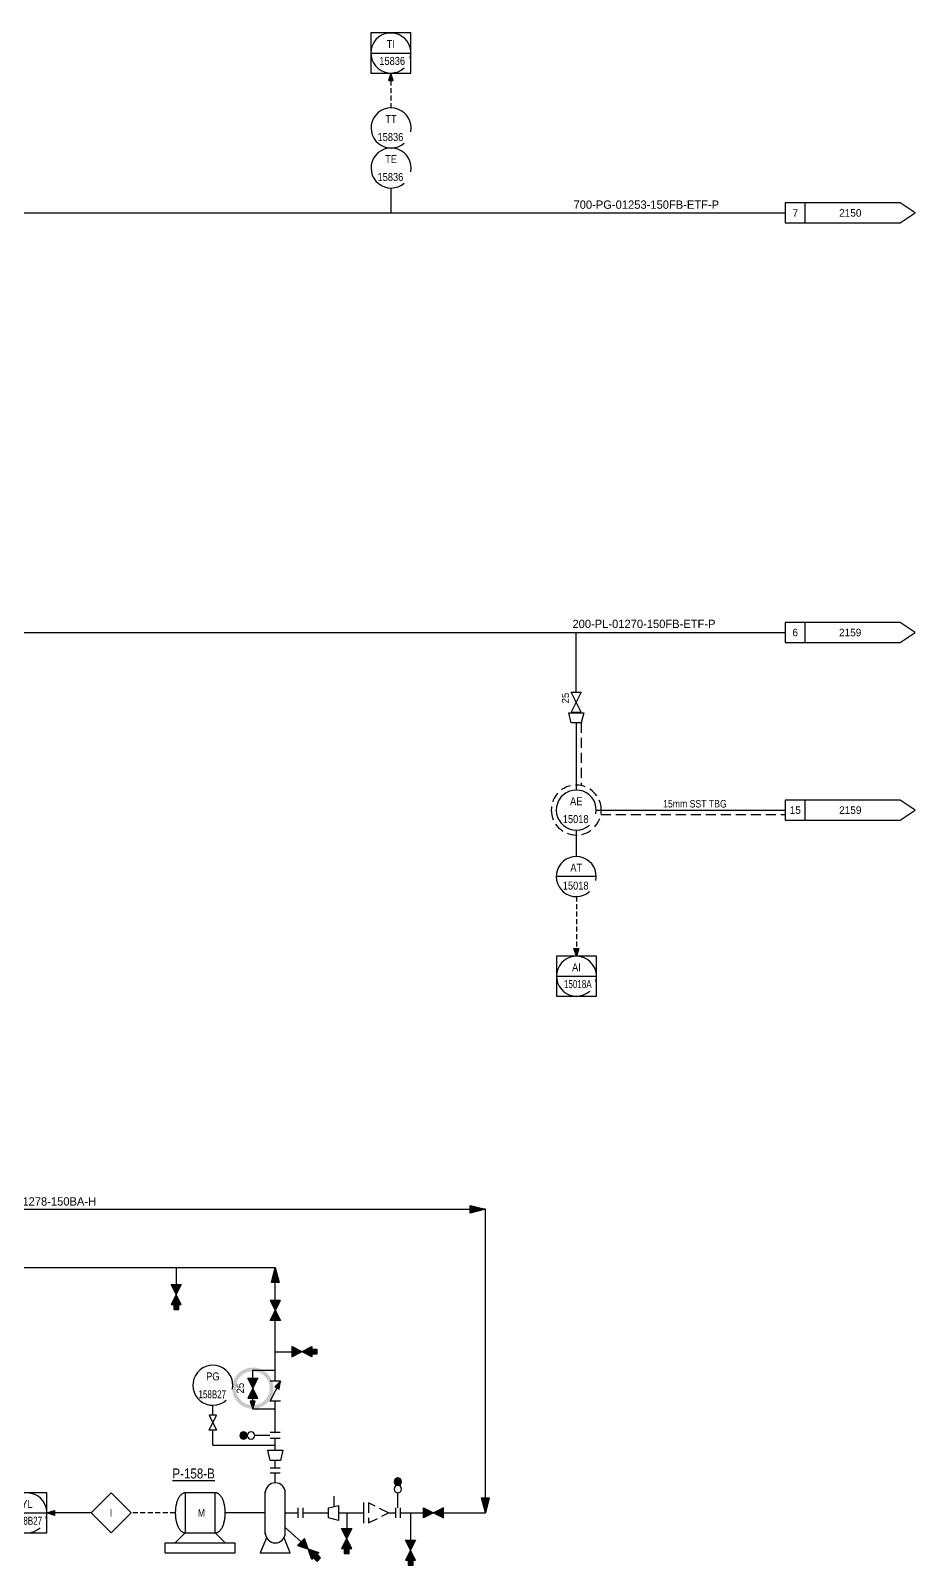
# Model space of a CAD drawing. Extents: x 31 to 826, y 118 to 578.
# Drawn here: x 560.8 to 826.1, y 117.7 to 577.9 of the extents above; entities that cross this region are included whole.
import ezdxf
from ezdxf.enums import TextEntityAlignment as Align

# ---------------------------------------------------------------- set-up
doc = ezdxf.new("R2010")
doc.units = 0
doc.header["$LTSCALE"] = 12
doc.header["$MEASUREMENT"] = 0
doc.header["$PDSIZE"] = 0.075
doc.linetypes.add('HIDDEN', pattern=[0.375, 0.25, -0.125])
doc.linetypes.add('HIDDEN2', pattern=[0.1875, 0.125, -0.0625])
doc.layers.get('0').update_dxf_attribs({"linetype": 'CONTINUOUS'})
for name, color, linetype in [('ATEXT', 7, 'CONTINUOUS'), ('AUDIT_I_000711090413-0', 7, 'CONTINUOUS'), ('CODE', 1, 'CONTINUOUS'), ('CTW', 6, 'CONTINUOUS'), ('EL', 3, 'HIDDEN'), ('ELECT', 3, 'HIDDEN2'), ('ELECT1', 2, 'CONTINUOUS'), ('EQP', 3, 'CONTINUOUS'), ('FREE-TEXT', 1, 'CONTINUOUS'), ('GRA', 7, 'CONTINUOUS'), ('INS', 2, 'CONTINUOUS'), ('INSATT', 2, 'CONTINUOUS'), ('INSBUB', 2, 'CONTINUOUS'), ('INSTR', 2, 'CONTINUOUS'), ('MIN', 6, 'CONTINUOUS'), ('MINORP', 6, 'CONTINUOUS'), ('PIP', 1, 'CONTINUOUS'), ('TEXT', 7, 'CONTINUOUS')]:
    doc.layers.add(name, color=color, linetype=linetype)
doc.styles.add('INS_TAG', font='Dengl.ttf')
doc.styles.add('LETTER', font='Dengl.ttf')
doc.styles.get("Standard").update_dxf_attribs({"font": 'Dengl.ttf'})
doc.styles.add('style1', font='Dengl.ttf', dxfattribs={"height": 0.09375})
doc.styles.add('VAL_TAG', font='Dengl.ttf')
doc.linetypes.add('Software', pattern='A,0.75,-0.053571,["O",Standard,S=0.1875,R=0,X=0,Y=-0.09375],-0.196429', length=1)

# ---------------------------------------------------------------- blocks, each defined once
blk = doc.blocks.new('HV1')
at = {"layer": 'EQP', "color": 3, "linetype": 'Continuous'}
blk.add_lwpolyline([(0, 0), (0.026, 0.001), (0.052, 0.003), (0.078, 0.006), (0.104, 0.011), (0.129, 0.017), (0.155, 0.024), (0.179, 0.033), (0.203, 0.043), (0.227, 0.054), (0.25, 0.067), (0.272, 0.081), (0.294, 0.095), (0.315, 0.111), (0.335, 0.128), (0.354, 0.146), (0.372, 0.165), (0.389, 0.185), (0.405, 0.206), (0.419, 0.228), (0.433, 0.25), (0.446, 0.273), (0.457, 0.297), (0.467, 0.321), (0.476, 0.345), (0.483, 0.371), (0.489, 0.396), (0.494, 0.422), (0.497, 0.448), (0.499, 0.474), (0.5, 0.5), (0.499, 0.526), (0.497, 0.552), (0.494, 0.578), (0.489, 0.604), (0.483, 0.629), (0.476, 0.655), (0.467, 0.679), (0.457, 0.703), (0.446, 0.727), (0.433, 0.75), (0.419, 0.772), (0.405, 0.794), (0.389, 0.815), (0.372, 0.835), (0.354, 0.854), (0.335, 0.872), (0.315, 0.889), (0.294, 0.905), (0.272, 0.919), (0.25, 0.933), (0.227, 0.946), (0.203, 0.957), (0.179, 0.967), (0.155, 0.976), (0.129, 0.983), (0.104, 0.989), (0.078, 0.994), (0.052, 0.997), (0.026, 0.999), (0, 1)], dxfattribs=at)
blk = doc.blocks.new('VN1A')
at = {"layer": 'PIP', "color": 1, "linetype": 'Continuous'}
for points in [[(0.065, -0.124), (0.065, -0.124), (-0.06, 0.126), (0.065, 0.126), (-0.06, -0.124), (0.065, -0.124)], [(0.054, 0.117), (-0.051, 0.117), (-0.046, 0.107), (0.049, 0.107), (0.046, 0.099), (-0.041, 0.099), (-0.037, 0.089), (0.042, 0.089), (0.038, 0.081), (-0.033, 0.081), (-0.029, 0.072), (0.034, 0.072), (0.03, 0.064), (-0.025, 0.064), (-0.022, 0.056), (0.026, 0.056), (0.022, 0.049), (-0.018, 0.049), (-0.014, 0.041), (0.018, 0.041), (0.014, 0.034), (-0.01, 0.034), (-0.006, 0.025), (0.01, 0.025), (0.008, 0.019), (-0.003, 0.019), (0, 0.012), (0.005, 0.012), (0.002, 0.007)], [(0.054, -0.115), (-0.051, -0.115), (-0.046, -0.105), (0.049, -0.105), (0.046, -0.097), (-0.041, -0.097), (-0.037, -0.088), (0.042, -0.088), (0.038, -0.08), (-0.033, -0.08), (-0.029, -0.071), (0.034, -0.071), (0.03, -0.063), (-0.025, -0.063), (-0.022, -0.055), (0.026, -0.055), (0.022, -0.047), (-0.018, -0.047), (-0.014, -0.04), (0.018, -0.04), (0.014, -0.032), (-0.01, -0.032), (-0.006, -0.024), (0.01, -0.024), (0.008, -0.017), (-0.003, -0.017), (0, -0.011), (0.005, -0.011), (0.002, -0.005)]]:
    blk.add_lwpolyline(points, dxfattribs=at)
blk = doc.blocks.new('VC1B')
at = {"layer": 'PIP', "color": 1, "linetype": 'Continuous'}
for points in [[(0.063, -0.125), (0.063, -0.125), (-0.063, -0.125), (0.063, 0.125), (-0.063, 0.125)], [(0.063, 0.125), (-0.007, 0.055), (0.049, 0.027), (0.063, 0.125), (-0.003, 0.055), (0.046, 0.031), (0.063, 0.125), (0.001, 0.055), (0.043, 0.034), (0.063, 0.125), (0.006, 0.055), (0.041, 0.038), (0.063, 0.125), (0.01, 0.055), (0.038, 0.041), (0.063, 0.125), (0.013, 0.056), (0.037, 0.044), (0.063, 0.125), (0.015, 0.057), (0.036, 0.046), (0.063, 0.125), (0.018, 0.058), (0.035, 0.049), (0.063, 0.125), (0.021, 0.059), (0.035, 0.052), (0.063, 0.125), (0.023, 0.059), (0.034, 0.054), (0.063, 0.125), (0.026, 0.06), (0.033, 0.057), (0.063, 0.125), (0.028, 0.061), (0.032, 0.059), (0.063, 0.125), (0.03, 0.06)]]:
    blk.add_lwpolyline(points, dxfattribs=at)
blk = doc.blocks.new('T32C')
at = {"layer": 'INS', "color": 2, "linetype": 'Continuous'}
for points in [[(-0.25, -0.25), (-0.5, 0), (-0.25, 0.25)], [(-0.25, -0.25), (0, 0), (-0.25, 0.25)]]:
    blk.add_lwpolyline(points, dxfattribs=at)
blk = doc.blocks.new('AA2')
at = {"layer": 'GRA', "color": 7, "linetype": 'Continuous'}
blk.add_lwpolyline([(0, 0), (0.188, 0.047), (0.188, -0.047), (0, 0), (0.175, 0.034), (0.175, -0.034), (0, 0), (0.162, 0.021), (0.162, -0.022), (0, 0), (0.15, 0.01), (0.15, -0.011), (0, 0), (0.139, 0)], dxfattribs=at)
blk = doc.blocks.new('37710')
for p, q in [((0, 0.1875), (0, -0.1875)), ((0, -0.1875), (0.75, 0.1875)), ((0.75, -0.1875), (0, 0.1875)), ((0.75, 0.1875), (0.75, -0.1875))]:
    blk.add_line(p, q)
blk = doc.blocks.new('VALLGA')
for p, q in [((0.125, -0.062), (-0.125, 0.062)), ((-0.125, -0.062), (0.125, 0.062)), ((-0.125, 0.062), (-0.125, -0.062)), ((0.125, 0.062), (0.125, -0.062))]:
    blk.add_line(p, q)
at = {"layer": 'CODE', "style": 'VAL_TAG'}
for tag, p in [('DISPLAY', (0, 0.09)), ('VALVE_CODE', (0, -0.186))]:
    blk.add_attdef(tag, text='', height=0.09, dxfattribs=at).set_placement(p, align=Align.CENTER)
at = {"layer": 'CODE', "style": 'VAL_TAG', "flags": 1}
for tag, p in [('VALVE_SIZE', (0, -0.31)), ('VALVE_LINE', (0, -0.434)), ('VALVE_SPEC', (0, -0.559)), ('VALVE_DWG', (0, -0.809)), ('VALVE_FITT', (0, -0.684))]:
    blk.add_attdef(tag, text='', height=0.09, dxfattribs=at).set_placement(p, align=Align.CENTER)
blk = doc.blocks.new('MIS007')
blk.add_line((-1.375, -0.125), (-1.375, 0.125))
blk.add_lwpolyline([(-0.1875, -0.125), (0, 0), (-0.1875, 0.125), (-1.625, 0.125), (-1.625, -0.125)], close=True)
at = {"style": 'style1'}
for tag, p in [('#', (-1.5, -0.046875)), ('DWG.NUMBER', (-0.6875, -0.046875))]:
    blk.add_attdef(tag, text='', height=0.09375, dxfattribs=at).set_placement(p, align=Align.CENTER)
blk = doc.blocks.new('PIP2')
at = {"layer": 'ATEXT', "color": 7, "linetype": 'Continuous'}
for p, q in [((0.063, 0), (0.063, 0)), ((-0.063, 0), (-0.063, 0))]:
    blk.add_line(p, q, dxfattribs=at)
at = {"layer": 'PIP', "color": 1, "linetype": 'Continuous'}
blk.add_lwpolyline([(0.063, -0.063), (0.063, -0.063), (-0.063, -0.094), (-0.063, 0.094), (0.063, 0.063), (0.063, -0.063)], dxfattribs=at)
blk = doc.blocks.new('VN1')
at = {"layer": 'PIP', "color": 1, "linetype": 'Continuous'}
for points in [[(-0.125, -0.063), (-0.125, -0.063), (0.125, 0.063), (0.125, -0.063), (-0.125, 0.063), (-0.125, -0.063)], [(-0.116, -0.051), (-0.116, 0.053), (-0.106, 0.048), (-0.106, -0.047), (-0.098, -0.043), (-0.098, 0.043), (-0.089, 0.039), (-0.089, -0.039), (-0.081, -0.035), (-0.081, 0.035), (-0.072, 0.032), (-0.071, -0.032), (-0.064, -0.028), (-0.064, 0.028), (-0.056, 0.024), (-0.056, -0.023), (-0.048, -0.019), (-0.048, 0.02), (-0.04, 0.016), (-0.04, -0.016), (-0.033, -0.012), (-0.033, 0.012), (-0.024, 0.008), (-0.024, -0.008), (-0.018, -0.005), (-0.018, 0.006), (-0.012, 0.003), (-0.012, -0.002), (-0.006, 0)], [(0.116, -0.051), (0.116, 0.053), (0.106, 0.048), (0.106, -0.047), (0.098, -0.043), (0.098, 0.043), (0.089, 0.039), (0.089, -0.039), (0.081, -0.035), (0.081, 0.035), (0.072, 0.032), (0.071, -0.032), (0.064, -0.028), (0.064, 0.028), (0.056, 0.024), (0.056, -0.023), (0.048, -0.019), (0.048, 0.02), (0.04, 0.016), (0.04, -0.016), (0.033, -0.012), (0.033, 0.012), (0.024, 0.008), (0.024, -0.008), (0.018, -0.005), (0.018, 0.006), (0.012, 0.003), (0.012, -0.002), (0.006, 0)]]:
    blk.add_lwpolyline(points, dxfattribs=at)
blk = doc.blocks.new('plug')
at = {"layer": 'AUDIT_I_000711090413-0'}
for p, q in [((0, 0.03125), (0.0625, 0.03125)), ((0, -0.03125), (0, 0.03125)), ((0.0625, 0.03125), (0.0625, -0.03125)), ((0.0625, -0.03125), (0, -0.03125))]:
    blk.add_line(p, q, dxfattribs=at)
at = {"layer": 'AUDIT_I_000711090413-0', "const_width": 0.0625}
blk.add_lwpolyline([(0.03125, -0.03125), (0.03125, 0.03125)], dxfattribs=at)
blk = doc.blocks.new('A3')
at = {"layer": 'GRA', "color": 7, "linetype": 'Continuous'}
blk.add_lwpolyline([(0, 0), (-0.094, 0.031), (-0.094, -0.031), (0, 0), (-0.092, 0.027), (-0.092, -0.027), (0, 0), (-0.09, 0.023), (-0.09, -0.023), (0, 0), (-0.088, 0.02), (-0.088, -0.02), (0, 0), (-0.086, 0.016), (-0.086, -0.016), (0, 0), (-0.084, 0.014), (-0.084, -0.014), (0, 0), (-0.082, 0.012), (-0.082, -0.012), (0, 0), (-0.08, 0.01), (-0.08, -0.01), (0, 0), (-0.078, 0.008), (-0.078, -0.008), (0, 0), (-0.076, 0.006), (-0.076, -0.006), (0, 0), (-0.074, 0.004), (-0.074, -0.004), (0, 0), (-0.072, 0.002), (-0.072, -0.002), (0, 0), (-0.072, 0)], dxfattribs=at)
blk = doc.blocks.new('AA3')
at = {"layer": 'GRA', "color": 7, "linetype": 'Continuous'}
blk.add_lwpolyline([(0, 0), (0.094, 0.031), (0.094, -0.031), (0, 0), (0.088, 0.02), (0.088, -0.02), (0, 0), (0.082, 0.012), (0.082, -0.012), (0, 0), (0.076, 0.006), (0.076, -0.006), (0, 0), (0.072, 0)], dxfattribs=at)
blk = doc.blocks.new('INS01B')
at = {"layer": 'INSBUB'}
blk.add_arc((0, 0), 0.25, 349.1931, 311.4096, dxfattribs=at)
at = {"layer": 'INSATT', "style": 'INS_TAG', "flags": 1}
blk.add_attdef('INS_HOST', text='', height=0.1, dxfattribs=at).set_placement((0, 0.269), align=Align.CENTER)
at = {"layer": 'INSATT', "style": 'INS_TAG', "width": 0.8649}
blk.add_attdef('INS_SERVICE', text='', height=0.1, dxfattribs=at).set_placement((0, 0.061), align=Align.CENTER)
blk.add_attdef('INS_NUM', (-0.168, -0.163), '', height=0.1, dxfattribs=at)
blk = doc.blocks.new('INS01-line_DASH')
at = {"linetype": 'HIDDEN'}
blk.add_line((0.25, 0), (-0.25, 0), dxfattribs=at)
blk.add_arc((0, 0), 0.25, 349.1931, 311.4096)
at = {"style": 'INS_TAG', "flags": 1}
blk.add_attdef('INS_HOST', text='', height=0.1, dxfattribs=at).set_placement((0, 0.269), align=Align.CENTER)
at = {"style": 'INS_TAG', "width": 0.8649}
blk.add_attdef('INS_SERVICE', text='', height=0.1, dxfattribs=at).set_placement((0, 0.061), align=Align.CENTER)
blk.add_attdef('INS_NUM', (-0.168, -0.163), '', height=0.1, dxfattribs=at)
blk = doc.blocks.new('INS07_new')
blk.add_lwpolyline([(-0.25, 0.25), (-0.25, -0.25), (0.25, -0.25), (0.25, 0.25)], close=True)
blk.add_lwpolyline([(-0.25, 0), (0.25, 0)])
blk.add_arc((0, 0), 0.25, 345.0872, 311.8048)
at = {"style": 'INS_TAG', "flags": 1}
blk.add_attdef('INS_HOST', text='', height=0.1, dxfattribs=at).set_placement((0, 0.269), align=Align.CENTER)
at = {"style": 'INS_TAG', "width": 0.8649}
for tag, p in [('INS_SERVICE', (0, 0.061)), ('INS_NUM', (0, -0.162))]:
    blk.add_attdef(tag, text='', height=0.1, dxfattribs=at).set_placement(p, align=Align.CENTER)
blk = doc.blocks.new('VALLGLC')
for p, q in [((-0.125, -0.062), (0.125, 0.062)), ((0.125, -0.062), (-0.125, 0.062)), ((-0.125, 0.062), (-0.125, -0.062)), ((0.125, 0.062), (0.125, -0.062))]:
    blk.add_line(p, q)
at = {"const_width": 0.469}
blk.add_lwpolyline([(0.023, 0, 1), (-0.023, 0, 1)], format="xyb", close=True, dxfattribs=at)
for p in [(-0.125, 0), (0.125, 0)]:
    blk.add_point(p)
for points in [[(0, 0), (-0.125, -0.062), (-0.125, 0.062)], [(0, 0), (0.125, -0.062), (0.125, 0.062)]]:
    blk.add_solid(points)
at = {"layer": 'CODE', "style": 'VAL_TAG'}
for tag, p in [('DISPLAY', (0, 0.093)), ('VALVE_CODE', (0, -0.182))]:
    blk.add_attdef(tag, text='', height=0.09, dxfattribs=at).set_placement(p, align=Align.CENTER)
at = {"layer": 'CODE', "style": 'VAL_TAG', "flags": 1}
for tag, p in [('VALVE_SIZE', (0, -0.314)), ('VALVE_LINE', (0, -0.453)), ('VALVE_SPEC', (0, -0.578)), ('VALVE_DWG', (0, -0.828)), ('VALVE_FITT', (0, -0.703))]:
    blk.add_attdef(tag, text='', height=0.09, dxfattribs=at).set_placement(p, align=Align.CENTER)

msp = doc.modelspace()

# ---------------------------------------------------------------- linework, layer by layer
at = {"layer": 'CTW'}
for p, q in [((634.15, 181.73), (639.13, 181.73)), ((627.39, 173.79), (627.39, 176.22)), ((627.39, 176.22), (634.15, 176.22)), ((627.39, 164.62), (627.39, 167.79)), ((627.39, 164.62), (634.15, 164.62))]:
    msp.add_line(p, q, dxfattribs=at)
at = {"layer": 'EL'}
for p, q in [((725.92, 370.28), (725.92, 351.5)), ((731.79, 342.77), (787.09, 342.77))]:
    msp.add_line(p, q, dxfattribs=at)
at = {"layer": 'EL', "color": 3, "linetype": 'HIDDEN'}
for p, q in [((662.08, 136.4), (662.08, 130.4)), ((668.08, 133.4), (662.08, 136.4)), ((662.08, 130.4), (668.08, 133.4))]:
    msp.add_line(p, q, dxfattribs=at)
at = {"layer": 'EL'}
msp.add_lwpolyline([(731.92, 344.16, 1), (716.92, 344.16, 1)], format="xyb", close=True, dxfattribs=at)
at = {"layer": 'ELECT'}
msp.add_line((604.15, 133.4), (590.89, 133.4), dxfattribs=at)
for points in [[(668.8, 565.17), (668.8, 554.67)], [(724.45, 318.21), (724.45, 300.33)]]:
    msp.add_lwpolyline(points, dxfattribs=at)
at = {"layer": 'ELECT1', "linetype": 'Software'}
msp.add_line((578.89, 133.4), (565.64, 133.4), dxfattribs=at)
at = {"layer": 'EQP', "color": 3, "linetype": 'Continuous'}
for p, q in [((632.65, 146.9), (635.65, 146.9)), ((632.65, 145.4), (635.65, 145.4)), ((634.15, 142.4), (634.15, 145.4)), ((616.15, 139.4), (607.15, 139.4)), ((607.15, 139.4), (607.15, 127.4)), ((616.15, 127.4), (616.15, 139.4)), ((640.89, 134.9), (640.89, 131.9)), ((642.39, 134.9), (642.39, 131.9)), ((631.15, 133.4), (619.15, 133.4)), ((637.15, 133.4), (640.89, 133.4)), ((601.15, 121.4), (601.15, 124.4)), ((601.15, 124.4), (622.15, 124.4)), ((607.15, 127.4), (604.15, 124.4)), ((607.15, 127.4), (616.15, 127.4)), ((619.15, 124.4), (616.15, 127.4)), ((622.15, 121.4), (622.15, 124.4)), ((631.52, 125.9), (629.65, 121.4)), ((638.65, 121.4), (636.77, 125.9)), ((601.15, 121.4), (622.15, 121.4)), ((629.65, 121.4), (638.65, 121.4))]:
    msp.add_line(p, q, dxfattribs=at)
for points in [[(637.15, 139.4, 1), (631.15, 139.4, 1)], [(631.15, 127.4, 1), (637.15, 127.4, 1)]]:
    msp.add_lwpolyline(points, format="xyb", dxfattribs=at)
for points in [[(631.15, 127.03), (631.15, 127.03), (631.15, 139.78)], [(637.15, 127.03), (637.15, 139.78)]]:
    msp.add_lwpolyline(points, dxfattribs=at)
at = {"layer": 'INS'}
for p, q in [((668.86, 523.24), (668.86, 530.68)), ((730.42, 344.15), (787.12, 344.15))]:
    msp.add_line(p, q, dxfattribs=at)
at = {"layer": 'INS', "color": 2, "linetype": 'Continuous'}
for p, q in [((724.42, 370.28), (724.42, 350.16)), ((724.42, 338.16), (724.42, 330.19))]:
    msp.add_line(p, q, dxfattribs=at)
at = {"layer": 'INS', "linetype": 'Continuous'}
msp.add_line((615.41, 162.65), (615.41, 165.65), dxfattribs=at)
at = {"layer": 'MIN'}
for p, q in [((369.38, 523.24), (787.12, 523.24)), ((367.56, 397.4), (787.08, 397.4)), ((313.51, 207), (634.15, 207)), ((604.43, 207.01), (604.43, 201.91))]:
    msp.add_line(p, q, dxfattribs=at)
at = {"layer": 'MIN', "color": 6, "linetype": 'Continuous'}
for p, q in [((724.42, 379.49), (724.42, 397.32)), ((464.05, 224.42), (697.15, 224.42)), ((697.15, 133.4), (697.15, 224.42)), ((634.15, 172.85), (634.15, 207)), ((634.15, 157.62), (634.15, 166.85)), ((615.41, 153.65), (615.41, 158.15)), ((615.41, 153.65), (634.15, 153.65)), ((634.15, 152.15), (634.15, 155.84)), ((634.15, 146.9), (634.15, 149.15)), ((642.39, 133.4), (650.09, 133.4)), ((653.09, 133.4), (660.58, 133.4)), ((668.08, 133.4), (670.15, 133.4)), ((671.65, 133.4), (678.59, 133.4)), ((674.65, 133.4), (674.65, 125.17)), ((684.59, 133.4), (697.15, 133.4))]:
    msp.add_line(p, q, dxfattribs=at)
at = {"layer": 'MIN', "linetype": 'Continuous'}
msp.add_line((637.15, 129), (641.88, 124.67), dxfattribs=at)
at = {"layer": 'MINORP'}
for points in [[(651.82, 135.34), (651.82, 138.4)], [(655.56, 133.16), (655.56, 128.67)]]:
    msp.add_lwpolyline(points, dxfattribs=at)
at = {"layer": 'PIP'}
for p, q in [((624.61, 157.71), (623.48, 156.59)), ((625.73, 156.59), (623.48, 156.59)), ((623.48, 156.59), (624.61, 155.46)), ((624.61, 157.34), (623.86, 156.59)), ((623.86, 156.59), (624.61, 155.84)), ((624.61, 156.96), (624.23, 156.59)), ((624.23, 156.59), (624.61, 156.21)), ((624.61, 157.71), (624.61, 157.34)), ((625.73, 156.59), (624.61, 157.71)), ((624.61, 157.34), (624.61, 156.96)), ((625.36, 156.59), (624.61, 157.34)), ((624.98, 156.59), (624.61, 156.96)), ((624.61, 156.21), (624.98, 156.59)), ((624.61, 155.84), (625.36, 156.59)), ((624.61, 155.46), (625.73, 156.59)), ((632.48, 156.59), (627.98, 156.59)), ((632.65, 157.62), (635.65, 157.62)), ((632.65, 155.84), (635.65, 155.84)), ((669.77, 142.78), (670.9, 143.9)), ((670.9, 141.65), (669.77, 142.78)), ((669.77, 142.78), (670.15, 142.78)), ((670.15, 142.78), (670.9, 143.53)), ((670.9, 142.03), (670.15, 142.78)), ((670.15, 142.78), (670.52, 142.78)), ((670.52, 142.78), (670.9, 143.15)), ((670.9, 142.4), (670.52, 142.78)), ((670.9, 143.9), (672.02, 142.78)), ((670.9, 141.65), (670.9, 143.9)), ((670.9, 143.53), (671.65, 142.78)), ((670.9, 143.15), (671.27, 142.78)), ((672.02, 142.78), (670.9, 141.65)), ((671.65, 142.78), (670.9, 142.03)), ((671.27, 142.78), (670.9, 142.4)), ((670.9, 134.9), (670.9, 139.4)), ((660.58, 136.52), (660.58, 130.29)), ((670.15, 134.9), (670.15, 131.9)), ((671.65, 131.9), (671.65, 134.9))]:
    msp.add_line(p, q, dxfattribs=at)
at = {"layer": 'PIP', "extrusion": (0, 0, -1)}
for centre in [(624.61, 156.59), (626.86, 156.59)]:
    msp.add_ellipse(centre, major_axis=(0.795, 0.795), ratio=1, start_param=2.35619449019232, end_param=8.639379797371907, dxfattribs=at)
at = {"layer": 'PIP'}
for centre in [(670.9, 142.78), (670.9, 140.53)]:
    msp.add_ellipse(centre, major_axis=(-0.795, 0.795), ratio=1, start_param=3.926991, end_param=10.210176, dxfattribs=at)

# ---------------------------------------------------------------- block references
at = {"color": 7, "linetype": 'Continuous', "zscale": 24}
for name, p, xscale, yscale, rotation in [('A3', (668.8, 565.17), 23.9998928832, 23.9998928832, 90), ('A3', (724.47, 300.33), -23.9998928832, 23.9998928832, 90), ('AA2', (697.15, 224.42), 23.99989288320004, 23.99989288320004, 179.9999971352169), ('AA2', (634.15, 207), -23.99989288320004, -23.99989288320004, 89.99999713521694), ('VN1', (634.15, 194.07), -23.99989288320005, -23.99989288320005, 89.99999713521694), ('A3', (627.39, 164.62), -23.9998928832, -23.9998928832, 89.99999713521694), ('VN1', (681.59, 133.4), -23.99989288320005, -23.99989288320005, 359.9999971352169), ('AA2', (697.15, 133.4), 23.99989288320004, 23.99989288320004, 89.99999713521693)]:
    msp.add_blockref(name, p, dxfattribs=dict(at, xscale=xscale, yscale=yscale, rotation=rotation))
for name, p, xscale, yscale in [('VC1B', (634.15, 169.85), 23.9998928832, 23.9998928832), ('T32C', (590.89, 133.4), 23.9998928832, 23.9998928832), ('HV1', (607.15, 139.4), -5.999973220800001, -11.9999464416), ('HV1', (616.15, 127.4), 5.999973220800001, 11.9999464416), ('VN1A', (674.65, 122.15), 23.9998928832, 23.9998928832)]:
    msp.add_blockref(name, p, dxfattribs=dict(at, xscale=xscale, yscale=yscale))
at = {"layer": 'FREE-TEXT', "color": 7, "linetype": 'Continuous', "xscale": 24, "yscale": 24, "zscale": 24}
for p, rotation in [((724.42, 371.78), 270), ((634.15, 150.65), 270), ((651.59, 133.4), 180)]:
    msp.add_blockref('PIP2', p, dxfattribs=dict(at, rotation=rotation))
at = {"layer": 'INS'}
ref = msp.add_blockref('INS07_new', (668.8, 571.17), dxfattribs=dict(at, xscale=24, yscale=24, zscale=24))
ref.add_attrib('INS_SERVICE', 'TI', dxfattribs={"layer": 'INSATT', "height": 2.4, "style": 'INS_TAG', "width": 0.8649}).set_placement((668.8, 572.64), align=Align.CENTER)
ref.add_attrib('INS_NUM', '15836', dxfattribs={"layer": 'INSATT', "height": 2.4, "width": 0.8649}).set_placement((669.21, 567.6), align=Align.CENTER)
ref = msp.add_blockref('INS01B', (668.86, 548.68), dxfattribs=dict(at, xscale=24, yscale=24, zscale=24))
ref.add_attrib('INS_SERVICE', 'TT', dxfattribs={"layer": 'INSATT', "height": 2.4, "style": 'INS_TAG', "width": 0.8649}).set_placement((668.86, 550.14), align=Align.CENTER)
ref.add_attrib('INS_NUM', '15836', (664.82, 544.77), dxfattribs={"layer": 'INSATT', "height": 2.4, "width": 0.8649})
ref = msp.add_blockref('INS01B', (668.86, 536.68), dxfattribs=dict(at, xscale=24, yscale=24, zscale=24))
ref.add_attrib('INS_SERVICE', 'TE', dxfattribs={"layer": 'INSATT', "height": 2.4, "style": 'INS_TAG', "width": 0.8649}).set_placement((668.86, 538.14), align=Align.CENTER)
ref.add_attrib('INS_NUM', '15836', (664.82, 532.77), dxfattribs={"layer": 'INSATT', "height": 2.4, "width": 0.8649})
ref = msp.add_blockref('INS01B', (724.42, 344.15), dxfattribs=dict(at, xscale=24, yscale=24, zscale=24))
ref.add_attrib('INS_SERVICE', 'AE', dxfattribs={"layer": 'INSATT', "height": 2.4, "style": 'INS_TAG', "width": 0.8649}).set_placement((724.42, 345.61), align=Align.CENTER)
ref.add_attrib('INS_NUM', '15018', (720.38, 340.24), dxfattribs={"layer": 'INSATT', "height": 2.4, "width": 0.8649})
ref = msp.add_blockref('INS01-line_DASH', (724.42, 324.19), dxfattribs=dict(at, xscale=24, yscale=24, zscale=24))
ref.add_attrib('INS_SERVICE', 'AT', dxfattribs={"layer": 'INSATT', "height": 2.4, "style": 'INS_TAG', "width": 0.8649}).set_placement((724.42, 325.66), align=Align.CENTER)
ref.add_attrib('INS_NUM', '15018', (720.38, 320.29), dxfattribs={"layer": 'INSATT', "height": 2.4, "width": 0.8649})
ref = msp.add_blockref('INS07_new', (724.47, 294.33), dxfattribs=dict(at, xscale=24, yscale=24, zscale=24))
ref.add_attrib('INS_SERVICE', 'AI', dxfattribs={"layer": 'INSATT', "height": 2.4, "style": 'INS_TAG', "width": 0.8649}).set_placement((724.47, 295.8), align=Align.CENTER)
ref.add_attrib('INS_NUM', '15018A', dxfattribs={"layer": 'INSATT', "height": 2.4, "width": 0.75}).set_placement((724.88, 290.76), align=Align.CENTER)
ref = msp.add_blockref('INS07_new', (559.64, 133.4), dxfattribs=dict(at, xscale=24, yscale=24, zscale=24))
ref.add_attrib('INS_SERVICE', 'YL', dxfattribs={"layer": 'INSATT', "height": 2.4, "style": 'INS_TAG', "width": 0.8649}).set_placement((559.64, 134.87), align=Align.CENTER)
ref.add_attrib('INS_NUM', '158B27', dxfattribs={"layer": 'INSATT', "height": 2.4, "width": 0.75}).set_placement((560.05, 129.83), align=Align.CENTER)
at = {"layer": 'INSTR'}
ref = msp.add_blockref('INS01B', (615.41, 171.65), dxfattribs=dict(at, xscale=24, yscale=24, zscale=24))
ref.add_attrib('INS_SERVICE', 'PG', dxfattribs={"layer": 'INSATT', "height": 2.4, "style": 'INS_TAG', "width": 0.8649}).set_placement((615.41, 173.12), align=Align.CENTER)
ref.add_attrib('INS_NUM', '158B27', (611.1, 167.75), dxfattribs={"layer": 'INSATT', "height": 2.4, "style": 'INS_TAG', "width": 0.75})
at = {"layer": 'PIP'}
ref = msp.add_blockref('VALLGA', (724.42, 376.49), dxfattribs=dict(at, xscale=24, yscale=24, zscale=24, rotation=90))
ref.add_attrib('DISPLAY', '25', dxfattribs={"layer": 'TEXT', "height": 2.16, "rotation": 90, "style": 'VAL_TAG'}).set_placement((722.26, 377.72), align=Align.CENTER)
ref = msp.add_blockref('VALLGLC', (627.39, 170.79), dxfattribs=dict(at, xscale=24, yscale=24, zscale=24, rotation=90))
ref.add_attrib('DISPLAY', '25', dxfattribs={"layer": 'TEXT', "height": 2.16, "rotation": 90, "style": 'VAL_TAG'}).set_placement((624.72, 170.79), align=Align.CENTER)
at = {"layer": 'PIP', "xscale": 6, "yscale": 6, "zscale": 6, "rotation": 270}
msp.add_blockref('37710', (615.41, 162.65), dxfattribs=at)
at = {"layer": 'TEXT'}
ref = msp.add_blockref('MIS007', (826.12, 523.21), dxfattribs=dict(at, xscale=24, yscale=24, zscale=24))
ref.add_attrib('#', '7', dxfattribs={"layer": '0', "color": 7, "height": 2.25, "style": 'style1'}).set_placement((790.12, 522.08), align=Align.CENTER)
ref.add_attrib('DWG.NUMBER', '2150', dxfattribs={"layer": '0', "color": 7, "height": 2.25, "style": 'style1'}).set_placement((806.62, 523.22), align=Align.MIDDLE_CENTER)
ref = msp.add_blockref('MIS007', (826.08, 397.4), dxfattribs=dict(at, xscale=24, yscale=24, zscale=24))
ref.add_attrib('#', '6', dxfattribs={"layer": '0', "color": 7, "height": 2.25, "style": 'style1'}).set_placement((790.08, 396.27), align=Align.CENTER)
ref.add_attrib('DWG.NUMBER', '2159', dxfattribs={"layer": '0', "color": 7, "height": 2.25, "style": 'style1'}).set_placement((806.58, 397.4), align=Align.MIDDLE_CENTER)
ref = msp.add_blockref('MIS007', (826.12, 344.13), dxfattribs=dict(at, xscale=24, yscale=24, zscale=24))
ref.add_attrib('#', '15', dxfattribs={"layer": '0', "color": 7, "height": 2.25, "style": 'style1'}).set_placement((790.12, 343.01), align=Align.CENTER)
ref.add_attrib('DWG.NUMBER', '2159', dxfattribs={"layer": '0', "color": 7, "height": 2.25, "style": 'style1'}).set_placement((806.62, 344.13), align=Align.MIDDLE_CENTER)
at = {"layer": 'TEXT', "zscale": 24}
for name, p, xscale, yscale, rotation in [('VN1', (604.43, 198.91), -23.9998928832, 23.99989288319999, 90), ('plug', (604.43, 195.91), -24, 24, 90), ('VN1', (644.01, 122.56), 23.99989288320001, 23.99989288320001, 315.2372316870296), ('VN1', (655.56, 125.67), -23.9998928832, 23.99989288319999, 90), ('plug', (646.14, 120.44), 24, 24, 315.2372316870296), ('plug', (655.56, 122.67), -24, 24, 90), ('plug', (674.7, 119.17), -24, 24, 90)]:
    msp.add_blockref(name, p, dxfattribs=dict(at, xscale=xscale, yscale=yscale, rotation=rotation))
for name, p, xscale, yscale in [('VN1', (642.13, 181.73), 23.9998928832, 23.9998928832), ('plug', (645.13, 181.73), 24, 24), ('AA3', (565.64, 133.4), 23.9998928832, 23.9998928832)]:
    msp.add_blockref(name, p, dxfattribs=dict(at, xscale=xscale, yscale=yscale))

# ---------------------------------------------------------------- texts
at = {"style": 'LETTER'}
for s, p in [('700-PG-01253-150FB-ETF-P', (723.6, 524.45)), ('200-PL-01270-150FB-ETF-P', (723.27, 398.73)), ('150-SC0.6-01278-150BA-H', (539.33, 225.54))]:
    msp.add_text(s, height=2.5, dxfattribs=at).set_placement(p)
at = {"layer": 'ATEXT', "color": 2, "linetype": 'Continuous', "width": 0.8649}
msp.add_text('I', height=2.25, dxfattribs=at).set_placement((584.89, 133.4), align=Align.MIDDLE_CENTER)
at = {"layer": 'EQP', "linetype": 'Continuous', "width": 0.8649}
for s, height, p in [('%%UP-158-B', 3, (603.28, 143.71)), ('M', 2.25, (610.9, 132.28))]:
    msp.add_text(s, height=height, dxfattribs=at).set_placement(p)
at = {"layer": 'TEXT', "linetype": 'Continuous', "width": 0.8649}
msp.add_text('15mm SST TBG', height=2.25, dxfattribs=at).set_placement((750.48, 344.92))

doc.saveas('drawing.dxf')
